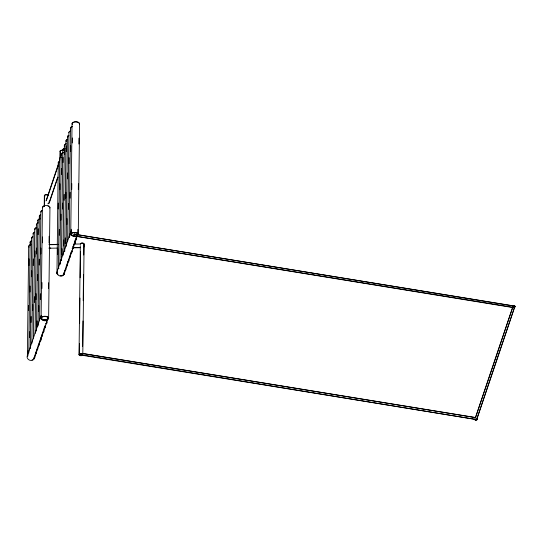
<?xml version="1.0" encoding="UTF-8"?>
<svg xmlns="http://www.w3.org/2000/svg" width="542" height="542" viewBox="0 0 542 542"><rect width="100%" height="100%" fill="white"/><g stroke="black" fill="none" stroke-linecap="round" stroke-linejoin="round"><path stroke-width="0.81" d="M27.378 356.08L28.679 246.17M27.852 356.094L27.913 351.026M28.387 310.437L28.448 305.37M28.922 265.627L28.997 258.866M28.814 352.835L30.122 242.071M29.464 337.632L29.539 331.711M30.006 291.975L30.074 286.054M30.555 245.472L30.596 242.091M30.311 348.608L31.619 237.843M31.09 322.409L31.165 316.494M31.632 276.752L31.7 270.837M31.863 343.398L33.164 233.48M32.723 310.437L32.798 304.516M33.258 265.627L33.333 258.859M33.448 338.086L34.742 229.015M34.342 302.592L34.417 296.67M34.884 256.935L34.952 251.014M35.101 333.418L36.389 224.347M35.975 299.611L36.043 293.696M36.517 253.954L36.585 248.04M36.531 331.02L37.838 220.255M37.052 326.806L37.12 320.884M37.601 280.302L37.676 274.381M38.143 234.645L38.211 228.724M38.035 325.945L39.336 216.028M38.678 311.582L38.746 305.668M39.227 265.085L39.295 259.164M39.769 219.429L39.81 216.041M39.586 320.735L40.874 211.665M39.376 344.475L39.403 341.941M40.311 299.611L40.379 293.696M40.853 253.954L40.921 248.04M41.131 316.372L42.418 207.301M40.955 340.01L40.982 337.476M41.937 288.486L42.005 282.565M42.472 242.83L42.547 236.908M44.22 206.516L44.349 195.608M44.458 206.522L44.586 195.615M48.509 288.69L48.577 282.768M49.051 243.033L49.126 236.265M48.631 318.296L49.945 207.532M56.957 273.243L58.272 162.485M57.655 254.659L57.723 248.744M58.19 209.002L58.265 203.081M58.414 268.31L59.715 158.393M59.999 157.837L60.081 151.123M59.281 235.35L59.349 229.429M59.823 189.693L59.891 183.772M60.237 157.844L60.318 151.13M59.911 264.083L61.212 154.165M60.386 264.096L60.433 259.869M60.907 220.127L60.975 214.212M61.442 174.47L61.517 168.555M61.442 260.56L62.757 149.802M61.991 254.659L62.059 248.737M62.526 209.002L62.601 203.081M63.082 162.498L63.136 157.424M63.035 255.248L64.335 145.337M63.617 245.966L63.685 240.045M64.159 200.31L64.227 194.388M64.694 154.653L64.769 148.732M65.982 140.669L64.674 251.427A3.767 1.931 0.7 0 1 64.844 250.932M65.236 243.832L65.311 237.918M65.778 198.176L65.846 192.261M66.327 151.672L66.395 145.757M66.131 246.488L67.432 136.577M66.869 224.523L66.937 218.602M67.404 178.867L67.479 172.945M67.635 241.42L68.929 132.35M68.488 209.3L68.563 203.385M69.03 163.643L69.098 157.729M69.18 237.057L70.467 127.987M70.114 198.176L70.182 192.254M70.663 151.672L70.731 145.757M70.758 232.593L72.045 123.522M71.232 232.606L71.273 229.219M71.74 189.483L71.815 183.562M72.296 142.98L72.35 137.905M73.644 247.565L73.678 245.031M75.142 243.338L75.182 239.957M77.791 234.496L77.845 229.422M78.319 189.686L78.387 183.765M78.854 144.03L78.929 138.108M78.265 234.51L79.572 123.752M79.03 354.698L80.324 245.628M79.267 354.705L79.403 343.716M79.64 323.425L79.938 298.059M80.182 277.768L80.487 251.556M82.655 346.352L82.96 320.986M83.197 300.695L83.509 274.482M83.739 255.038L83.868 244.049M82.804 353.967L84.105 244.056M74.281 234.496L74.288 234.11L514.88 306.23M74.288 234.11L74.173 235.33M80.697 354.637L477.251 419.691L80.69 355.03L80.846 353.587M477.231 419.325L477.251 419.691M477.529 418.241L477.536 417.855L477.421 418.18M514.548 307.524L76.497 236.258M514.873 306.365L514.88 305.979M477.245 419.149L477.204 419.664M74.017 235.201L73.956 235.919M81.002 353.682L80.894 354.393M477.536 418.363L477.38 419.291M514.873 306.487L514.717 307.416M74.003 235.228L74.132 234.523M477.299 418.736L477.38 418.275M514.643 306.86L514.724 306.399M514.798 306.955L514.676 307.599M74.173 235.289L74.085 235.729M80.799 354.793L80.887 354.353M477.339 418.532L477.427 418.092M74.132 234.591L74.254 234.124M80.846 354.543L80.758 354.929M45.989 200.96L58.306 164.463M59.112 162.078L59.911 159.7M46.49 200.222L58.272 165.303M49.153 202.525L57.723 177.132M49.39 202.579L57.953 177.187M475.131 418.471L512.752 307.002M475.788 416.9L512.867 307.029M476.574 419.664L514.466 307.389M476.689 419.691L514.853 306.616M27.371 355.64L40.982 315.952M70.799 231.637L57.188 271.318A3.767 3.184 18.9 0 0 60.081 276.047A3.767 3.184 18.9 0 0 64.281 272.836M69.322 237.389L71.232 231.834M44.925 326.047L33.76 358.594A3.293 2.785 18.9 0 0 33.99 357.903M46.287 322.083L47.371 318.906M34.193 358.79L47.804 319.103M63.583 274.272L71.476 251.251M72.838 247.287L77.194 234.584M64.01 274.469L77.621 234.788M74.24 234.239L514.019 305.959M48.895 244.496L58.136 244.347M74.931 244.076L80.812 243.981M49.749 244.713L57.303 244.598M49.051 247.999L50.731 247.972M73.414 247.606L80.135 247.498M49.065 248.229L57.466 248.094M73.421 247.843L80.141 247.735M76.476 236.373L514.568 307.836M82.669 353.445L475.862 417.584M82.648 353.56L475.009 417.564M83.773 244.679A1.883 0.467 89.1 0 1 83.719 247.315M83.732 244.821A1.646 0.406 89.1 0 1 83.753 246.827M80.385 244.191A1.883 0.969 0.7 0 1 82.547 243.046A1.883 0.969 0.7 0 1 83.814 244.53M80.833 243.527A1.646 0.847 0.7 0 1 82.919 243.236A1.646 0.847 0.7 0 1 83.793 244.266M476.533 419.298A0.82 0.698 18.6 0 1 475.862 420.192A0.82 0.698 18.6 0 1 474.975 419.305M476.642 419.271A0.942 0.799 18.6 0 1 475.876 420.294A0.942 0.799 18.6 0 1 474.86 419.278M49.065 201.793A1.646 1.396 18.6 0 1 48.509 203.392M49.288 201.739A1.883 1.592 18.6 0 1 47.75 203.792M44.844 196.306A1.883 0.969 0.7 0 1 45.365 194.795A1.883 0.969 0.7 0 1 48.069 195.466M44.776 196.041A1.646 0.847 0.7 0 1 45.67 194.863A1.646 0.847 0.7 0 1 47.838 195.493M60.291 151.618A1.883 0.969 0.7 0 1 60.69 150.459A1.883 0.969 0.7 0 1 62.974 150.378M60.501 151.564A1.646 0.847 0.7 0 1 60.853 150.554A1.646 0.847 0.7 0 1 62.845 150.48M41.531 319.042A3.767 1.931 0.7 0 1 42.845 316.528A3.767 1.931 0.7 0 1 47.859 317.029A3.767 1.931 0.7 0 1 47.418 319.624M45.691 320.071A3.767 1.931 0.7 0 1 42.1 319.462M42.506 207.803A3.767 1.931 0.7 0 1 46.341 205.486A3.767 1.931 0.7 0 1 49.769 208.026M42.893 207.315A3.293 1.687 0.7 0 1 43.407 206.488M43.956 206.156A3.293 1.687 0.7 0 1 44.661 205.906M47.947 206.007A3.293 1.687 0.7 0 1 48.604 206.299M63.807 273.581A3.293 2.785 18.9 0 1 62.547 275.329M61.808 275.627A3.293 2.785 18.9 0 1 60.142 275.654M77.892 233.155A3.767 3.184 18.9 0 1 73.217 236.237A3.767 3.184 18.9 0 1 71.293 230.953M77.431 233.162A3.293 2.785 18.9 0 1 73.339 235.851A3.293 2.785 18.9 0 1 71.659 231.238M65.507 268.405A3.767 1.931 0.7 0 1 64.715 270.715M58.577 268.656A3.767 1.931 0.7 0 1 58.99 268.202M59.803 158.894A3.767 1.931 0.7 0 1 60.934 157.058M60.704 157.58A3.293 1.687 0.7 0 1 61.253 157.241M65.379 268.934A3.293 1.687 0.7 0 1 65.304 269.801M71.212 234.293A3.293 1.687 0.7 0 1 75.487 232.796A3.293 1.687 0.7 0 1 77.276 235.33M74.362 236.082A3.293 1.687 0.7 0 1 71.287 234.733M70.738 234.28A3.767 1.931 0.7 0 1 75.629 232.559A3.767 1.931 0.7 0 1 77.675 235.465M72.472 124.497A3.767 1.931 0.7 0 1 75.48 121.706A3.767 1.931 0.7 0 1 79.403 124.247M72.669 123.102A3.293 1.687 0.7 0 1 73.583 122.37M74.288 122.126A3.293 1.687 0.7 0 1 79.024 123.298M71.774 250.682A3.767 1.931 0.7 0 1 70.982 252.992M66.409 141.652A3.767 1.931 0.7 0 1 67.201 139.335M66.605 140.249A3.293 1.687 0.7 0 1 66.971 139.85M71.646 251.203A3.293 1.687 0.7 0 1 71.212 252.477M67.005 264.178A3.767 1.931 0.7 0 1 66.212 266.488M61.632 155.148A3.767 1.931 0.7 0 1 63.231 152.553M61.835 153.745A3.293 1.687 0.7 0 1 62.194 153.345M62.75 153.013A3.293 1.687 0.7 0 1 63.455 152.769M73.556 247.064A3.767 1.931 0.7 0 1 72.432 248.9M67.52 137.079A3.767 1.931 0.7 0 1 68.651 135.243M67.98 137.031A3.293 1.687 0.7 0 1 68.055 136.157M68.414 135.757A3.293 1.687 0.7 0 1 68.969 135.425M72.804 246.698A3.293 1.687 0.7 0 1 73.021 247.985M72.662 248.385A3.293 1.687 0.7 0 1 72.106 248.717M74.715 242.362A3.767 1.931 0.7 0 1 73.922 244.672M69.01 132.851A3.767 1.931 0.7 0 1 70.142 131.015M69.911 131.53A3.293 1.687 0.7 0 1 70.467 131.198M74.593 242.884A3.293 1.687 0.7 0 1 74.152 244.157M68.543 259.814A3.767 1.931 0.7 0 1 67.75 262.125M63.177 150.784A3.767 1.931 0.7 0 1 64.776 148.19M63.38 149.382A3.293 1.687 0.7 0 1 63.739 148.982M64.295 148.65A3.293 1.687 0.7 0 1 64.993 148.406M68.495 260.777A3.293 1.687 0.7 0 1 67.98 261.61M70.121 255.35A3.767 1.931 0.7 0 1 69.965 257.281M64.755 146.32A3.767 1.931 0.7 0 1 66.354 143.725M64.959 144.917A3.293 1.687 0.7 0 1 65.873 144.186M70.074 256.312A3.293 1.687 0.7 0 1 69.559 257.145M64.058 272.497A3.767 1.931 0.7 0 1 63.265 274.808M57.947 274.645A3.767 1.931 0.7 0 1 57.127 272.748M58.353 162.986A3.767 1.931 0.7 0 1 59.484 161.157M64.01 273.466A3.293 1.687 0.7 0 1 63.861 273.9M57.804 274.117A3.293 1.687 0.7 0 1 57.432 273.263M58.821 162.939A3.293 1.687 0.7 0 1 58.746 162.498M76.259 237.999A3.767 1.931 0.7 0 1 75.467 240.309M70.894 128.962A3.767 1.931 0.7 0 1 72.492 126.367M71.456 127.167A3.293 1.687 0.7 0 1 72.005 126.835M76.131 238.521A3.293 1.687 0.7 0 1 75.697 239.794M32.73 359.651A3.293 2.785 18.9 0 1 31.992 359.949M34.464 357.158A3.767 3.184 18.9 0 1 29.783 360.24A3.767 3.184 18.9 0 1 27.866 354.956M48.075 317.47A3.767 3.184 18.9 0 1 43.394 320.552A3.767 3.184 18.9 0 1 41.477 315.275M47.398 316.745A3.293 2.785 18.9 0 1 44.356 320.349A3.293 2.785 18.9 0 1 41.409 316.155M42.181 334.36A3.767 1.931 0.7 0 1 41.388 336.677M36.477 224.855A3.767 1.931 0.7 0 1 38.414 222.735M37.378 223.534A3.293 1.687 0.7 0 1 37.926 223.202M42.052 334.888A3.293 1.687 0.7 0 1 41.619 336.155M43.631 330.268A3.767 1.931 0.7 0 1 42.838 332.578M38.258 221.238A3.767 1.931 0.7 0 1 39.857 218.643M38.462 219.835A3.293 1.687 0.7 0 1 38.821 219.442M39.376 219.11A3.293 1.687 0.7 0 1 40.081 218.86M43.502 330.796A3.293 1.687 0.7 0 1 43.069 332.063M45.121 326.04A3.767 1.931 0.7 0 1 44.329 328.35M39.756 217.01A3.767 1.931 0.7 0 1 40.548 214.7M44.701 326.148A3.293 1.687 0.7 0 1 44.01 328.167M39.959 215.608A3.293 1.687 0.7 0 1 40.318 215.215M46.666 321.677A3.767 1.931 0.7 0 1 45.874 323.987M40.962 212.166A3.767 1.931 0.7 0 1 42.093 210.337M41.348 211.678A3.293 1.687 0.7 0 1 41.863 210.852M46.246 321.785A3.293 1.687 0.7 0 1 46.47 323.079M46.104 323.472A3.293 1.687 0.7 0 1 45.555 323.804M40.528 339.028A3.767 1.931 0.7 0 1 39.735 341.338M34.823 229.523A3.767 1.931 0.7 0 1 36.761 227.403M35.216 229.029A3.293 1.687 0.7 0 1 36.28 227.87M40.406 339.556A3.293 1.687 0.7 0 1 40.332 340.43M39.288 343.974A3.767 1.931 0.7 0 1 38.157 345.81M33.245 233.988A3.767 1.931 0.7 0 1 34.376 232.152M33.638 233.494A3.293 1.687 0.7 0 1 33.787 233.067M38.828 344.021A3.293 1.687 0.7 0 1 38.387 345.288M37.744 348.337A3.767 1.931 0.7 0 1 36.619 350.173M31.707 238.351A3.767 1.931 0.7 0 1 32.832 236.515M32.093 237.863A3.293 1.687 0.7 0 1 32.242 237.43M37.283 348.384A3.293 1.687 0.7 0 1 37.208 349.258M35.914 352.083A3.767 1.931 0.7 0 1 35.752 354.014M30.548 243.053A3.767 1.931 0.7 0 1 31.341 240.743M30.745 241.657A3.293 1.687 0.7 0 1 31.111 241.258M35.86 353.052A3.293 1.687 0.7 0 1 35.352 353.879M34.464 356.175A3.767 1.931 0.7 0 1 33.672 358.492M29.099 247.145A3.767 1.931 0.7 0 1 30.698 244.55M29.295 245.75A3.293 1.687 0.7 0 1 30.914 244.774M80.033 355.464A1.646 0.847 0.7 0 0 82.56 354.807A1.646 0.847 0.7 0 0 80.155 354.001A1.646 0.847 0.7 0 0 80.033 355.464M79.904 355.566A1.883 0.969 0.7 0 0 82.797 354.814A1.883 0.969 0.7 0 0 80.047 353.892A1.883 0.969 0.7 0 0 79.904 355.566M513.186 306.819A0.942 0.799 18.6 0 0 514.785 306.813A0.942 0.799 18.6 0 0 513.836 305.593A0.942 0.799 18.6 0 0 513.186 306.819M513.281 306.765A0.82 0.698 18.6 0 0 514.676 306.758A0.82 0.698 18.6 0 0 513.85 305.695A0.82 0.698 18.6 0 0 513.281 306.765M43.103 319.59A3.293 1.687 0.7 0 0 48.157 318.283A3.293 1.687 0.7 0 0 43.353 316.67A3.293 1.687 0.7 0 0 43.103 319.59"/></g></svg>
